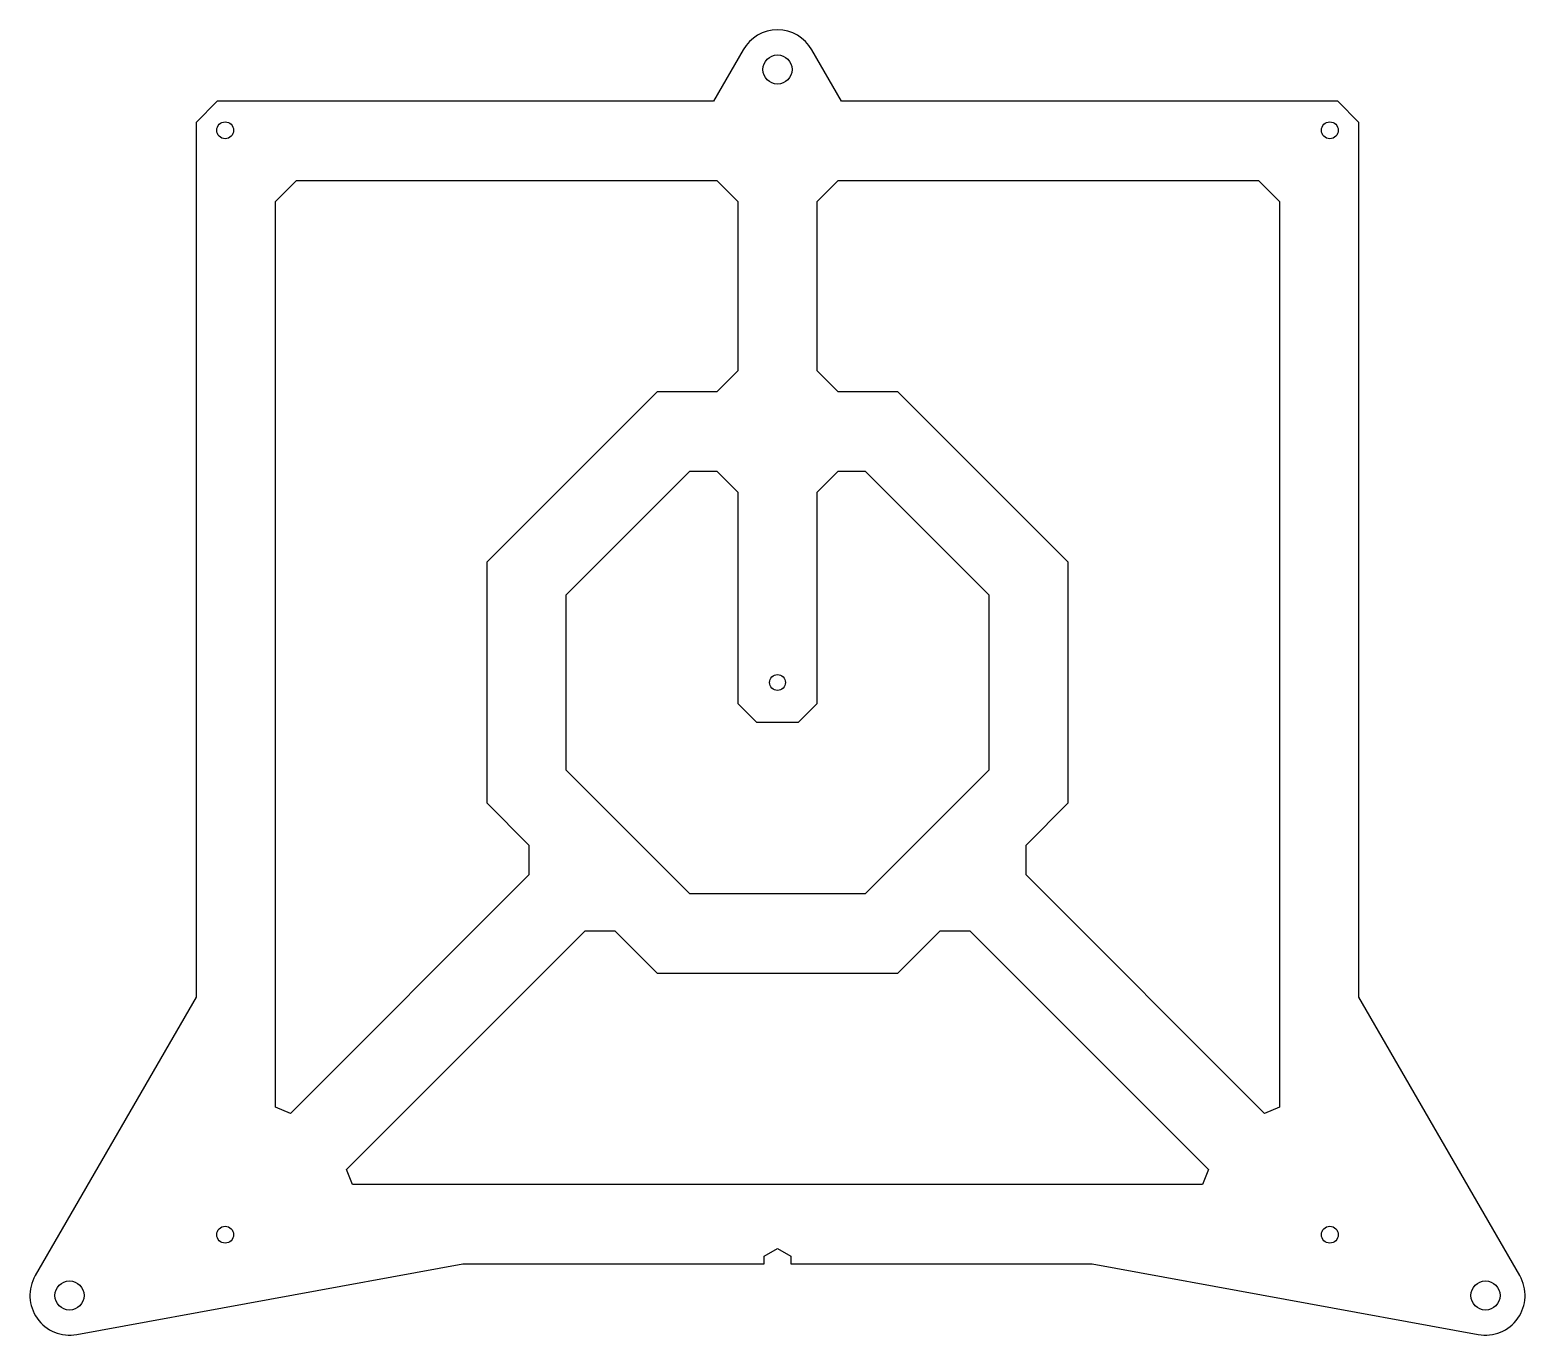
# Model space of a CAD drawing. Header units: millimetres. Extents: x -31 to 251, y -14 to 234.
import ezdxf

# ---------------------------------------------------------------- set-up
doc = ezdxf.new("R2010")
doc.units = ezdxf.units.MM

msp = doc.modelspace()

# ---------------------------------------------------------------- linework, layer by layer
msp.add_lwpolyline([(112.5, 1.44), (112.5, 0), (169.53, 0), (242.59, -13.38, 0.639371), (250.44, -2.25), (220, 50.47), (220, 216), (216, 220), (122.12, 220), (116.5, 229.75, 0.57735), (103.5, 229.75), (97.88, 220), (4, 220), (0, 216), (0, 50.47), (-30.44, -2.25, 0.639371), (-22.59, -13.38), (50.47, 0), (107.5, 0), (107.5, 1.44), (110, 2.89)], format="xyb", close=True)
for points in [[(62.98, 73.58), (17.83, 28.44), (15, 29.61), (15, 201), (19, 205), (98.5, 205), (102.5, 201), (102.5, 169), (98.5, 165), (87.22, 165), (55, 132.78), (55, 87.22), (62.98, 79.24)], [(157.02, 79.24), (165, 87.22), (165, 132.78), (132.78, 165), (121.5, 165), (117.5, 169), (117.5, 201), (121.5, 205), (201, 205), (205, 201), (205, 29.61), (202.17, 28.44), (157.02, 73.58)], [(150, 93.43), (126.57, 70), (93.43, 70), (70, 93.43), (70, 126.57), (93.43, 150), (98.5, 150), (102.5, 146), (102.5, 106), (106, 102.5), (114, 102.5), (117.5, 106), (117.5, 146), (121.5, 150), (126.57, 150), (150, 126.57)], [(146.42, 62.98), (191.56, 17.83), (190.39, 15), (29.61, 15), (28.44, 17.83), (73.58, 62.98), (79.24, 62.98), (87.22, 55), (132.78, 55), (140.76, 62.98)]]:
    msp.add_lwpolyline(points, close=True)
for centre, radius in [((110, 226), 2.75), ((5.5, 214.5), 1.6), ((214.5, 214.5), 1.6), ((110, 110), 1.5), ((5.5, 5.5), 1.6), ((214.5, 5.5), 1.6), ((-23.95, -6), 2.75), ((243.95, -6), 2.75)]:
    msp.add_circle(centre, radius)

doc.saveas('drawing.dxf')
